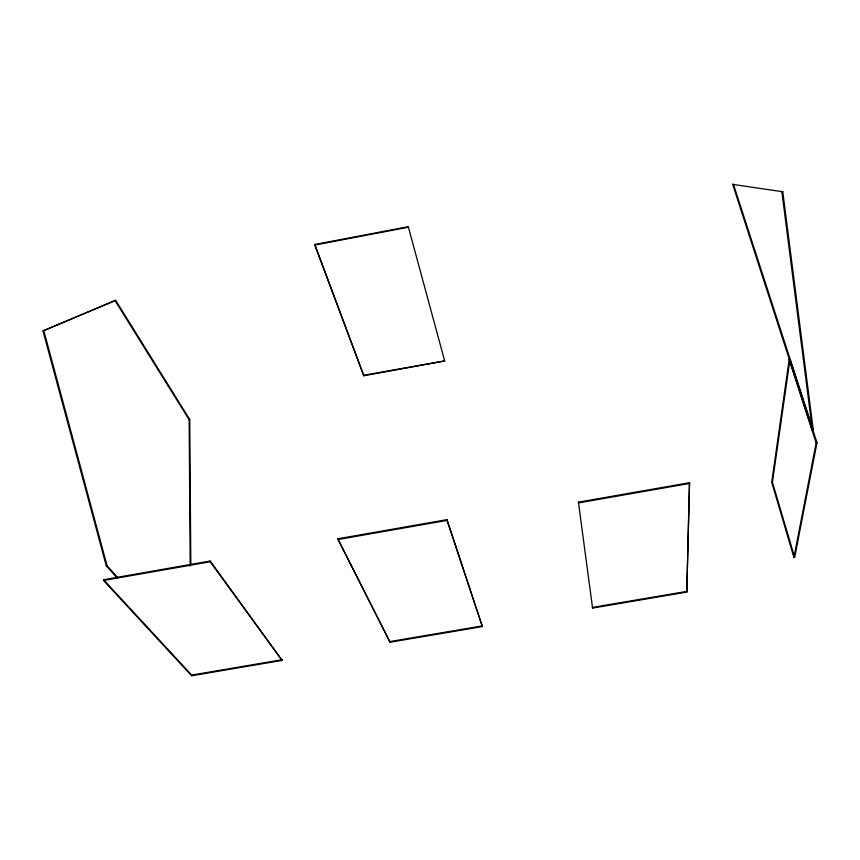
<?xml version="1.0" encoding="UTF-8"?>
<svg xmlns="http://www.w3.org/2000/svg" width="860" height="860" viewBox="0 0 860 860"><rect width="100%" height="100%" fill="white"/><g stroke="black" fill="none" stroke-linecap="round" stroke-linejoin="round"><path stroke-width="1.29" d="M686.785 592.099L689.516 482.696L578.404 502.154L592.583 608.084L686.785 592.099L689.516 482.696M103.501 580.478L103.522 579.726L210.173 561.01L282.091 660.405L191.651 675.756L103.501 580.478L210.184 561.774L282.091 660.405M771.732 482.32L789.179 359.502L789.996 359.351L772.42 482.202L794.651 557.377L793.93 557.506L771.732 482.32L772.42 482.202M793.93 557.506L816.151 442.846L789.179 359.502M794.651 557.377L817 442.696L812.087 427.538M116.949 577.705L106.264 565.816L43 330.906L115.648 300.344L189.748 419.583L190.823 564.504M43 330.906L115.648 300.344M314.706 244.509L408.285 226.674L444.663 360.942L363.801 375.766L314.706 244.509L363.801 375.766M314.749 245.057L408.36 227.223L408.285 226.674M732.688 184.384L733.429 184.244L813.388 430.903L812.528 431.053L732.688 184.384L782.772 191.748L813.388 430.903M782.772 191.748L781.88 191.909L812.528 431.053M363.758 375.25L444.663 360.942M114.95 300.484L189.146 419.691L189.748 419.583M106.264 565.816L107.048 565.676L117.723 577.565M816.151 442.846L817 442.696M337.743 538.801L446.985 519.644L482.363 626.574L390.064 642.226L337.743 538.801L390.064 642.226M337.808 539.564L447.082 520.397L482.363 626.574M689.698 483.438L578.554 502.896L578.404 502.154M103.522 579.726L191.651 675.089L282.058 659.738M389.999 641.56L482.267 625.908M686.635 591.433L592.465 607.418L592.583 608.084M790.404 360.619L810.453 422.486M43.828 330.756L107.048 565.676M446.985 519.644L447.082 520.397M210.173 561.01L210.184 561.774M189.146 419.691L190.189 565.955M191.651 675.089L191.651 675.756"/></g></svg>
